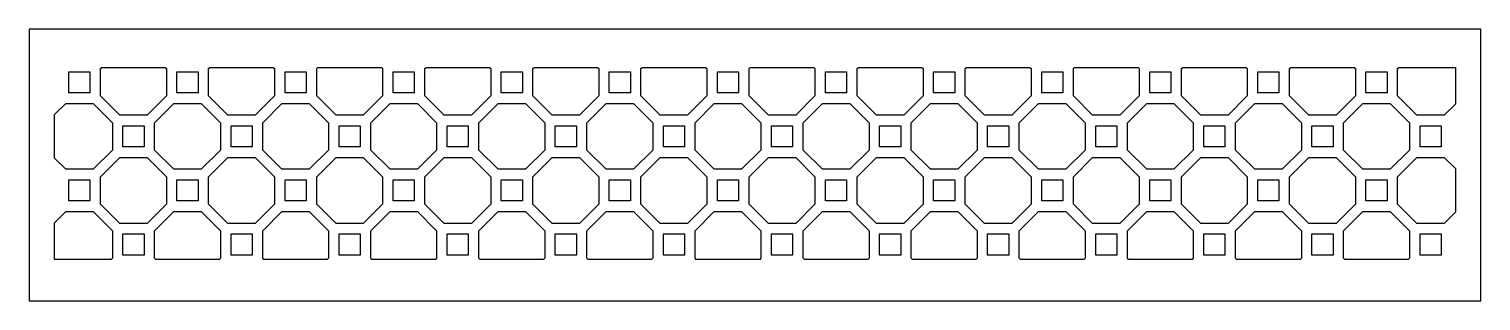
# Model space of a CAD drawing. Header units: millimetres. Extents: x 146 to 1054, y 65 to 235.
import ezdxf

# ---------------------------------------------------------------- set-up
doc = ezdxf.new("R2010")
doc.units = ezdxf.units.MM
doc.layers.get('0').update_dxf_attribs({"linetype": 'CONTINUOUS'})

msp = doc.modelspace()

# ---------------------------------------------------------------- linework, layer by layer
at = {"color": 7}
for points in [[(145.999992, 65), (1053.999992, 65), (1053.999992, 235), (145.999992, 235), (145.999992, 65)], [(231.911104, 193.165895), (219.844199, 181.09899), (202.779019, 181.09899), (190.712114, 193.165895), (190.712114, 210.231075), (191.481039, 211), (231.142179, 211), (231.911104, 210.231075), (231.911104, 193.165895)], [(299.509084, 193.165895), (287.442179, 181.09899), (270.376998, 181.09899), (258.310094, 193.165895), (258.310094, 210.231075), (259.079019, 211), (298.740159, 211), (299.509084, 210.231075), (299.509084, 193.165895)], [(367.107063, 193.165895), (355.040159, 181.09899), (337.974978, 181.09899), (325.908073, 193.165895), (325.908073, 210.231075), (326.676998, 211), (366.338138, 211), (367.107063, 210.231075), (367.107063, 193.165895)], [(434.705043, 193.165895), (422.638138, 181.09899), (405.572958, 181.09899), (393.506053, 193.165895), (393.506053, 210.231075), (394.274978, 211), (433.936118, 211), (434.705043, 210.231075), (434.705043, 193.165895)], [(502.303023, 193.165895), (490.236118, 181.09899), (473.170938, 181.09899), (461.104033, 193.165895), (461.104033, 210.231075), (461.872958, 211), (501.534098, 211), (502.303023, 210.231075), (502.303023, 193.165895)], [(569.901003, 193.165895), (557.834098, 181.09899), (540.768917, 181.09899), (528.702013, 193.165895), (528.702013, 210.231075), (529.470938, 211), (569.132078, 211), (569.901003, 210.231075), (569.901003, 193.165895)], [(637.498982, 193.165895), (625.432078, 181.09899), (608.366897, 181.09899), (596.299992, 193.165895), (596.299992, 210.231075), (597.068917, 211), (636.730057, 211), (637.498982, 210.231075), (637.498982, 193.165895)], [(705.096962, 193.165895), (693.030057, 181.09899), (675.964877, 181.09899), (663.897972, 193.165895), (663.897972, 210.231075), (664.666897, 211), (704.328037, 211), (705.096962, 210.231075), (705.096962, 193.165895)], [(772.694942, 193.165895), (760.628037, 181.09899), (743.562857, 181.09899), (731.495952, 193.165895), (731.495952, 210.231075), (732.264877, 211), (771.926017, 211), (772.694942, 210.231075), (772.694942, 193.165895)], [(840.292922, 193.165895), (828.226017, 181.09899), (811.160836, 181.09899), (799.093932, 193.165895), (799.093932, 210.231075), (799.862857, 211), (839.523997, 211), (840.292922, 210.231075), (840.292922, 193.165895)], [(907.890901, 193.165895), (895.823997, 181.09899), (878.758816, 181.09899), (866.691911, 193.165895), (866.691911, 210.231075), (867.460836, 211), (907.121976, 211), (907.890901, 210.231075), (907.890901, 193.165895)], [(975.488881, 193.165895), (963.421976, 181.09899), (946.356796, 181.09899), (934.289891, 193.165895), (934.289891, 210.231075), (935.058816, 211), (974.719956, 211), (975.488881, 210.231075), (975.488881, 193.165895)], [(1031.019956, 181.09899), (1013.954776, 181.09899), (1001.887871, 193.165895), (1001.887871, 210.231075), (1002.656796, 211), (1037.999992, 211), (1037.999992, 188.079026), (1031.019956, 181.09899)], [(184.112114, 208.29798), (184.112114, 195.09899), (170.913124, 195.09899), (170.913124, 208.29798), (184.112114, 208.29798)], [(251.710094, 208.29798), (251.710094, 195.09899), (238.511104, 195.09899), (238.511104, 208.29798), (251.710094, 208.29798)], [(319.308073, 208.29798), (319.308073, 195.09899), (306.109084, 195.09899), (306.109084, 208.29798), (319.308073, 208.29798)], [(386.906053, 208.29798), (386.906053, 195.09899), (373.707063, 195.09899), (373.707063, 208.29798), (386.906053, 208.29798)], [(454.504033, 208.29798), (454.504033, 195.09899), (441.305043, 195.09899), (441.305043, 208.29798), (454.504033, 208.29798)], [(522.102013, 208.29798), (522.102013, 195.09899), (508.903023, 195.09899), (508.903023, 208.29798), (522.102013, 208.29798)], [(589.699992, 208.29798), (589.699992, 195.09899), (576.501003, 195.09899), (576.501003, 208.29798), (589.699992, 208.29798)], [(657.297972, 208.29798), (657.297972, 195.09899), (644.098982, 195.09899), (644.098982, 208.29798), (657.297972, 208.29798)], [(724.895952, 208.29798), (724.895952, 195.09899), (711.696962, 195.09899), (711.696962, 208.29798), (724.895952, 208.29798)], [(792.493932, 208.29798), (792.493932, 195.09899), (779.294942, 195.09899), (779.294942, 208.29798), (792.493932, 208.29798)], [(860.091911, 208.29798), (860.091911, 195.09899), (846.892922, 195.09899), (846.892922, 208.29798), (860.091911, 208.29798)], [(927.689891, 208.29798), (927.689891, 195.09899), (914.490901, 195.09899), (914.490901, 208.29798), (927.689891, 208.29798)], [(995.287871, 208.29798), (995.287871, 195.09899), (982.088881, 195.09899), (982.088881, 208.29798), (995.287871, 208.29798)], [(198.112114, 159.366905), (186.045209, 147.3), (168.980029, 147.3), (161.999992, 154.280036), (161.999992, 181.518953), (168.980029, 188.49899), (186.045209, 188.49899), (198.112114, 176.432085), (198.112114, 159.366905)], [(265.710094, 176.432085), (265.710094, 159.366905), (253.643189, 147.3), (236.578009, 147.3), (224.511104, 159.366905), (224.511104, 176.432085), (236.578009, 188.49899), (253.643189, 188.49899), (265.710094, 176.432085)], [(333.308073, 176.432085), (333.308073, 159.366905), (321.241169, 147.3), (304.175988, 147.3), (292.109084, 159.366905), (292.109084, 176.432085), (304.175988, 188.49899), (321.241169, 188.49899), (333.308073, 176.432085)], [(400.906053, 176.432085), (400.906053, 159.366905), (388.839148, 147.3), (371.773968, 147.3), (359.707063, 159.366905), (359.707063, 176.432085), (371.773968, 188.49899), (388.839148, 188.49899), (400.906053, 176.432085)], [(468.504033, 176.432085), (468.504033, 159.366905), (456.437128, 147.3), (439.371948, 147.3), (427.305043, 159.366905), (427.305043, 176.432085), (439.371948, 188.49899), (456.437128, 188.49899), (468.504033, 176.432085)], [(536.102013, 176.432085), (536.102013, 159.366905), (524.035108, 147.3), (506.969928, 147.3), (494.903023, 159.366905), (494.903023, 176.432085), (506.969928, 188.49899), (524.035108, 188.49899), (536.102013, 176.432085)], [(603.699992, 176.432085), (603.699992, 159.366905), (591.633088, 147.3), (574.567907, 147.3), (562.501003, 159.366905), (562.501003, 176.432085), (574.567907, 188.49899), (591.633088, 188.49899), (603.699992, 176.432085)], [(671.297972, 176.432085), (671.297972, 159.366905), (659.231067, 147.3), (642.165887, 147.3), (630.098982, 159.366905), (630.098982, 176.432085), (642.165887, 188.49899), (659.231067, 188.49899), (671.297972, 176.432085)], [(738.895952, 176.432085), (738.895952, 159.366905), (726.829047, 147.3), (709.763867, 147.3), (697.696962, 159.366905), (697.696962, 176.432085), (709.763867, 188.49899), (726.829047, 188.49899), (738.895952, 176.432085)], [(806.493932, 176.432085), (806.493932, 159.366905), (794.427027, 147.3), (777.361847, 147.3), (765.294942, 159.366905), (765.294942, 176.432085), (777.361847, 188.49899), (794.427027, 188.49899), (806.493932, 176.432085)], [(874.091911, 176.432085), (874.091911, 159.366905), (862.025007, 147.3), (844.959826, 147.3), (832.892922, 159.366905), (832.892922, 176.432085), (844.959826, 188.49899), (862.025007, 188.49899), (874.091911, 176.432085)], [(941.689891, 176.432085), (941.689891, 159.366905), (929.622986, 147.3), (912.557806, 147.3), (900.490901, 159.366905), (900.490901, 176.432085), (912.557806, 188.49899), (929.622986, 188.49899), (941.689891, 176.432085)], [(1009.287871, 176.432085), (1009.287871, 159.366905), (997.220966, 147.3), (980.155786, 147.3), (968.088881, 159.366905), (968.088881, 176.432085), (980.155786, 188.49899), (997.220966, 188.49899), (1009.287871, 176.432085)], [(217.911104, 174.49899), (217.911104, 161.3), (204.712114, 161.3), (204.712114, 174.49899), (217.911104, 174.49899)], [(285.509084, 174.49899), (285.509084, 161.3), (272.310094, 161.3), (272.310094, 174.49899), (285.509084, 174.49899)], [(353.107063, 174.49899), (353.107063, 161.3), (339.908073, 161.3), (339.908073, 174.49899), (353.107063, 174.49899)], [(420.705043, 174.49899), (420.705043, 161.3), (407.506053, 161.3), (407.506053, 174.49899), (420.705043, 174.49899)], [(488.303023, 174.49899), (488.303023, 161.3), (475.104033, 161.3), (475.104033, 174.49899), (488.303023, 174.49899)], [(555.901003, 174.49899), (555.901003, 161.3), (542.702013, 161.3), (542.702013, 174.49899), (555.901003, 174.49899)], [(623.498982, 174.49899), (623.498982, 161.3), (610.299992, 161.3), (610.299992, 174.49899), (623.498982, 174.49899)], [(691.096962, 174.49899), (691.096962, 161.3), (677.897972, 161.3), (677.897972, 174.49899), (691.096962, 174.49899)], [(758.694942, 174.49899), (758.694942, 161.3), (745.495952, 161.3), (745.495952, 174.49899), (758.694942, 174.49899)], [(826.292922, 174.49899), (826.292922, 161.3), (813.093932, 161.3), (813.093932, 174.49899), (826.292922, 174.49899)], [(893.890901, 174.49899), (893.890901, 161.3), (880.691911, 161.3), (880.691911, 174.49899), (893.890901, 174.49899)], [(961.488881, 174.49899), (961.488881, 161.3), (948.289891, 161.3), (948.289891, 174.49899), (961.488881, 174.49899)], [(1029.086861, 174.49899), (1029.086861, 161.3), (1015.887871, 161.3), (1015.887871, 174.49899), (1029.086861, 174.49899)], [(231.911104, 142.633095), (231.911104, 125.567915), (219.844199, 113.50101), (202.779019, 113.50101), (190.712114, 125.567915), (190.712114, 142.633095), (202.779019, 154.7), (219.844199, 154.7), (231.911104, 142.633095)], [(299.509084, 142.633095), (299.509084, 125.567915), (287.442179, 113.50101), (270.376998, 113.50101), (258.310094, 125.567915), (258.310094, 142.633095), (270.376998, 154.7), (287.442179, 154.7), (299.509084, 142.633095)], [(367.107063, 142.633095), (367.107063, 125.567915), (355.040159, 113.50101), (337.974978, 113.50101), (325.908073, 125.567915), (325.908073, 142.633095), (337.974978, 154.7), (355.040159, 154.7), (367.107063, 142.633095)], [(434.705043, 142.633095), (434.705043, 125.567915), (422.638138, 113.50101), (405.572958, 113.50101), (393.506053, 125.567915), (393.506053, 142.633095), (405.572958, 154.7), (422.638138, 154.7), (434.705043, 142.633095)], [(502.303023, 142.633095), (502.303023, 125.567915), (490.236118, 113.50101), (473.170938, 113.50101), (461.104033, 125.567915), (461.104033, 142.633095), (473.170938, 154.7), (490.236118, 154.7), (502.303023, 142.633095)], [(569.901003, 142.633095), (569.901003, 125.567915), (557.834098, 113.50101), (540.768917, 113.50101), (528.702013, 125.567915), (528.702013, 142.633095), (540.768917, 154.7), (557.834098, 154.7), (569.901003, 142.633095)], [(637.498982, 142.633095), (637.498982, 125.567915), (625.432078, 113.50101), (608.366897, 113.50101), (596.299992, 125.567915), (596.299992, 142.633095), (608.366897, 154.7), (625.432078, 154.7), (637.498982, 142.633095)], [(705.096962, 142.633095), (705.096962, 125.567915), (693.030057, 113.50101), (675.964877, 113.50101), (663.897972, 125.567915), (663.897972, 142.633095), (675.964877, 154.7), (693.030057, 154.7), (705.096962, 142.633095)], [(772.694942, 142.633095), (772.694942, 125.567915), (760.628037, 113.50101), (743.562857, 113.50101), (731.495952, 125.567915), (731.495952, 142.633095), (743.562857, 154.7), (760.628037, 154.7), (772.694942, 142.633095)], [(840.292922, 142.633095), (840.292922, 125.567915), (828.226017, 113.50101), (811.160836, 113.50101), (799.093932, 125.567915), (799.093932, 142.633095), (811.160836, 154.7), (828.226017, 154.7), (840.292922, 142.633095)], [(907.890901, 142.633095), (907.890901, 125.567915), (895.823997, 113.50101), (878.758816, 113.50101), (866.691911, 125.567915), (866.691911, 142.633095), (878.758816, 154.7), (895.823997, 154.7), (907.890901, 142.633095)], [(975.488881, 142.633095), (975.488881, 125.567915), (963.421976, 113.50101), (946.356796, 113.50101), (934.289891, 125.567915), (934.289891, 142.633095), (946.356796, 154.7), (963.421976, 154.7), (975.488881, 142.633095)], [(1031.019956, 113.50101), (1013.954776, 113.50101), (1001.887871, 125.567915), (1001.887871, 142.633095), (1013.954776, 154.7), (1031.019956, 154.7), (1037.999992, 147.719964), (1037.999992, 120.481047), (1031.019956, 113.50101)], [(184.112114, 140.7), (184.112114, 127.50101), (170.913124, 127.50101), (170.913124, 140.7), (184.112114, 140.7)], [(251.710094, 140.7), (251.710094, 127.50101), (238.511104, 127.50101), (238.511104, 140.7), (251.710094, 140.7)], [(319.308073, 140.7), (319.308073, 127.50101), (306.109084, 127.50101), (306.109084, 140.7), (319.308073, 140.7)], [(386.906053, 140.7), (386.906053, 127.50101), (373.707063, 127.50101), (373.707063, 140.7), (386.906053, 140.7)], [(454.504033, 140.7), (454.504033, 127.50101), (441.305043, 127.50101), (441.305043, 140.7), (454.504033, 140.7)], [(522.102013, 140.7), (522.102013, 127.50101), (508.903023, 127.50101), (508.903023, 140.7), (522.102013, 140.7)], [(589.699992, 140.7), (589.699992, 127.50101), (576.501003, 127.50101), (576.501003, 140.7), (589.699992, 140.7)], [(657.297972, 140.7), (657.297972, 127.50101), (644.098982, 127.50101), (644.098982, 140.7), (657.297972, 140.7)], [(724.895952, 140.7), (724.895952, 127.50101), (711.696962, 127.50101), (711.696962, 140.7), (724.895952, 140.7)], [(792.493932, 140.7), (792.493932, 127.50101), (779.294942, 127.50101), (779.294942, 140.7), (792.493932, 140.7)], [(860.091911, 140.7), (860.091911, 127.50101), (846.892922, 127.50101), (846.892922, 140.7), (860.091911, 140.7)], [(927.689891, 140.7), (927.689891, 127.50101), (914.490901, 127.50101), (914.490901, 140.7), (927.689891, 140.7)], [(995.287871, 140.7), (995.287871, 127.50101), (982.088881, 127.50101), (982.088881, 140.7), (995.287871, 140.7)], [(198.112114, 91.768925), (197.343189, 91), (161.999992, 91), (161.999992, 113.920974), (168.980029, 120.90101), (186.045209, 120.90101), (198.112114, 108.834105), (198.112114, 91.768925)], [(265.710094, 91.768925), (264.941169, 91), (225.280029, 91), (224.511104, 91.768925), (224.511104, 108.834105), (236.578009, 120.90101), (253.643189, 120.90101), (265.710094, 108.834105), (265.710094, 91.768925)], [(333.308073, 91.768925), (332.539148, 91), (292.878009, 91), (292.109084, 91.768925), (292.109084, 108.834105), (304.175988, 120.90101), (321.241169, 120.90101), (333.308073, 108.834105), (333.308073, 91.768925)], [(400.906053, 91.768925), (400.137128, 91), (360.475988, 91), (359.707063, 91.768925), (359.707063, 108.834105), (371.773968, 120.90101), (388.839148, 120.90101), (400.906053, 108.834105), (400.906053, 91.768925)], [(468.504033, 91.768925), (467.735108, 91), (428.073968, 91), (427.305043, 91.768925), (427.305043, 108.834105), (439.371948, 120.90101), (456.437128, 120.90101), (468.504033, 108.834105), (468.504033, 91.768925)], [(536.102013, 91.768925), (535.333088, 91), (495.671948, 91), (494.903023, 91.768925), (494.903023, 108.834105), (506.969928, 120.90101), (524.035108, 120.90101), (536.102013, 108.834105), (536.102013, 91.768925)], [(603.699992, 91.768925), (602.931067, 91), (563.269928, 91), (562.501003, 91.768925), (562.501003, 108.834105), (574.567907, 120.90101), (591.633088, 120.90101), (603.699992, 108.834105), (603.699992, 91.768925)], [(671.297972, 91.768925), (670.529047, 91), (630.867907, 91), (630.098982, 91.768925), (630.098982, 108.834105), (642.165887, 120.90101), (659.231067, 120.90101), (671.297972, 108.834105), (671.297972, 91.768925)], [(738.895952, 91.768925), (738.127027, 91), (698.465887, 91), (697.696962, 91.768925), (697.696962, 108.834105), (709.763867, 120.90101), (726.829047, 120.90101), (738.895952, 108.834105), (738.895952, 91.768925)], [(806.493932, 91.768925), (805.725007, 91), (766.063867, 91), (765.294942, 91.768925), (765.294942, 108.834105), (777.361847, 120.90101), (794.427027, 120.90101), (806.493932, 108.834105), (806.493932, 91.768925)], [(874.091911, 91.768925), (873.322986, 91), (833.661847, 91), (832.892922, 91.768925), (832.892922, 108.834105), (844.959826, 120.90101), (862.025007, 120.90101), (874.091911, 108.834105), (874.091911, 91.768925)], [(941.689891, 91.768925), (940.920966, 91), (901.259826, 91), (900.490901, 91.768925), (900.490901, 108.834105), (912.557806, 120.90101), (929.622986, 120.90101), (941.689891, 108.834105), (941.689891, 91.768925)], [(1009.287871, 91.768925), (1008.518946, 91), (968.857806, 91), (968.088881, 91.768925), (968.088881, 108.834105), (980.155786, 120.90101), (997.220966, 120.90101), (1009.287871, 108.834105), (1009.287871, 91.768925)], [(217.911104, 106.90101), (217.911104, 93.70202), (204.712114, 93.70202), (204.712114, 106.90101), (217.911104, 106.90101)], [(285.509084, 106.90101), (285.509084, 93.70202), (272.310094, 93.70202), (272.310094, 106.90101), (285.509084, 106.90101)], [(353.107063, 106.90101), (353.107063, 93.70202), (339.908073, 93.70202), (339.908073, 106.90101), (353.107063, 106.90101)], [(420.705043, 106.90101), (420.705043, 93.70202), (407.506053, 93.70202), (407.506053, 106.90101), (420.705043, 106.90101)], [(488.303023, 106.90101), (488.303023, 93.70202), (475.104033, 93.70202), (475.104033, 106.90101), (488.303023, 106.90101)], [(555.901003, 106.90101), (555.901003, 93.70202), (542.702013, 93.70202), (542.702013, 106.90101), (555.901003, 106.90101)], [(623.498982, 106.90101), (623.498982, 93.70202), (610.299992, 93.70202), (610.299992, 106.90101), (623.498982, 106.90101)], [(691.096962, 106.90101), (691.096962, 93.70202), (677.897972, 93.70202), (677.897972, 106.90101), (691.096962, 106.90101)], [(758.694942, 106.90101), (758.694942, 93.70202), (745.495952, 93.70202), (745.495952, 106.90101), (758.694942, 106.90101)], [(826.292922, 106.90101), (826.292922, 93.70202), (813.093932, 93.70202), (813.093932, 106.90101), (826.292922, 106.90101)], [(893.890901, 106.90101), (893.890901, 93.70202), (880.691911, 93.70202), (880.691911, 106.90101), (893.890901, 106.90101)], [(961.488881, 106.90101), (961.488881, 93.70202), (948.289891, 93.70202), (948.289891, 106.90101), (961.488881, 106.90101)], [(1029.086861, 106.90101), (1029.086861, 93.70202), (1015.887871, 93.70202), (1015.887871, 106.90101), (1029.086861, 106.90101)]]:
    msp.add_lwpolyline(points, close=True, dxfattribs=at)

doc.saveas('drawing.dxf')
